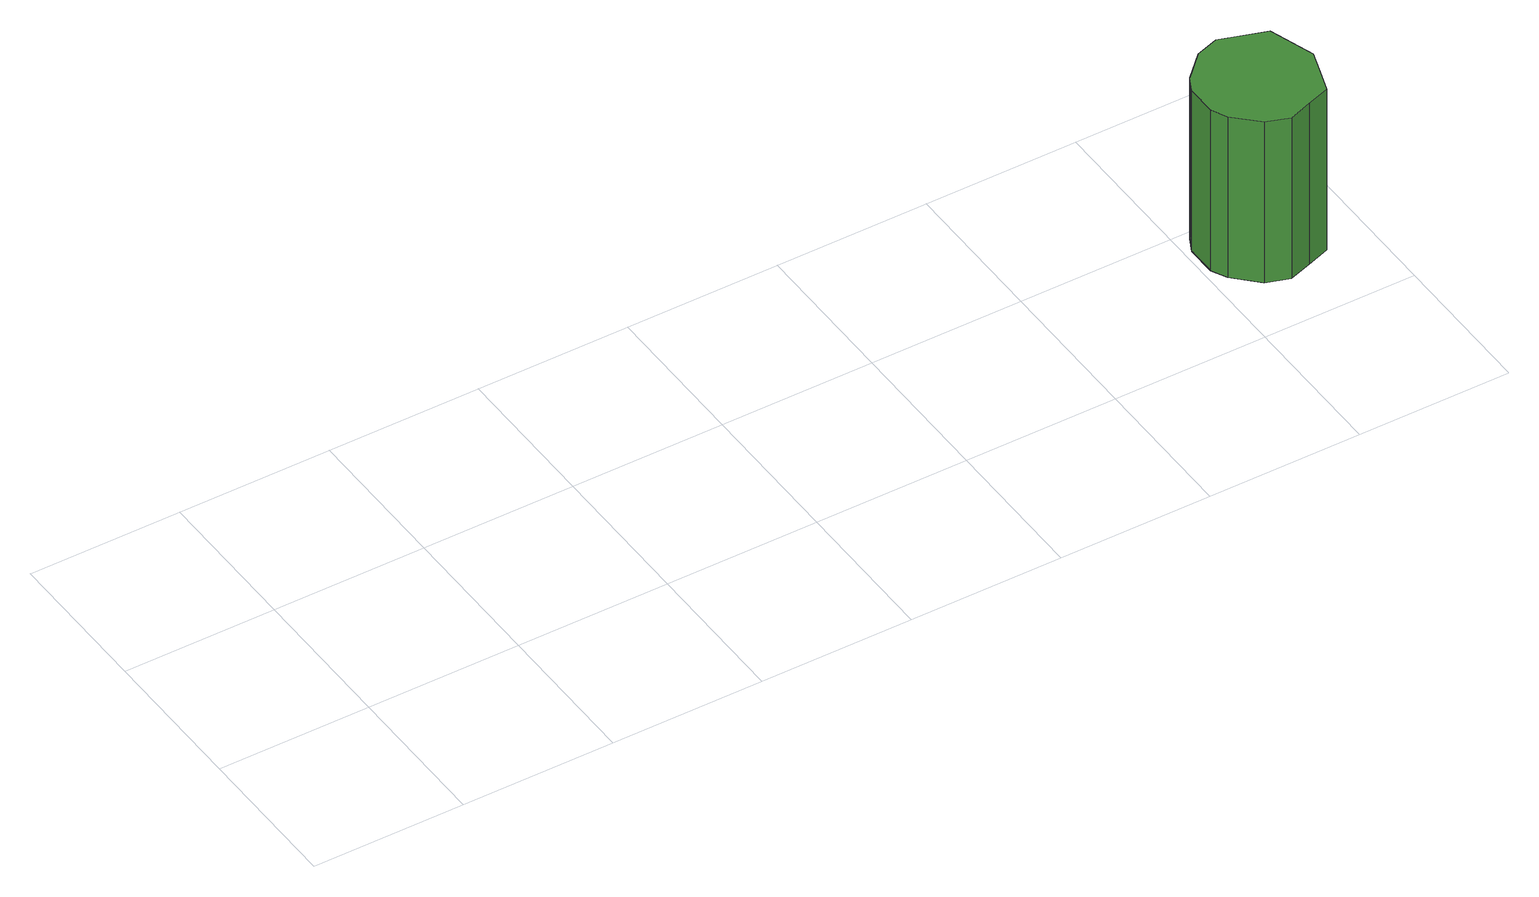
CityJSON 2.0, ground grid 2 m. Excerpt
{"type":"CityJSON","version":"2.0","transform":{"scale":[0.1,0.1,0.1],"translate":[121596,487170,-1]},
"CityObjects":{
"tree1":{"type":"SolitaryVegetationObject","attributes":{"function":"something"}},
"tree2":{"type":"SolitaryVegetationObject","attributes":{"function":"something"},"geometry":[{"type":"MultiSurface","lod":"1","boundaries":[[[0,1,2,3,4,5,6,7,8,9,10,11,12,13,14]],[[15,16,17,18,19,20,21,22,23,24,25,26,27,28,29]],[[0,29,28,1]],[[1,28,27,2]],[[2,27,26,3]],[[3,26,25,4]],[[4,25,24,5]],[[5,24,23,6]],[[6,23,22,7]],[[7,22,21,8]],[[8,21,20,9]],[[9,20,19,10]],[[10,19,18,11]],[[11,18,17,12]],[[12,17,16,13]],[[13,16,15,14]],[[14,15,29,0]]]}]},
"tree3":{"type":"SolitaryVegetationObject","attributes":{"function":"something"}},
"tree4":{"type":"SolitaryVegetationObject","attributes":{"function":"something"}},
"tree5":{"type":"SolitaryVegetationObject","attributes":{"function":"something"}},
"tree6":{"type":"SolitaryVegetationObject","attributes":{"function":"something"}}
},
"vertices":[
[136,15,30],[135,18,30],[134,21,30],[131,22,30],[128,23,30],[125,22,30],[122,19,30],[121,17,30],[121,13,30],[122,11,30],[125,8,30],[128,7,30],[131,8,30],[134,9,30],[135,12,30],[135,12,6],[134,9,6],[131,8,6],[128,7,6],[125,8,6],[122,11,6],[121,13,6],[121,17,6],[122,19,6],[125,22,6],[128,23,6],[131,22,6],[134,21,6],[135,18,6],[136,15,6]
]}
